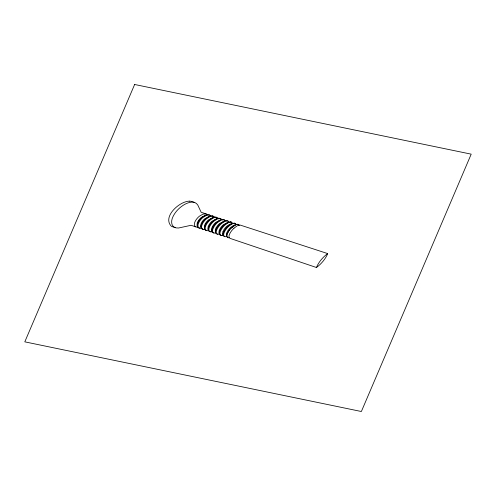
<?xml version="1.0" encoding="UTF-8"?>
<svg xmlns="http://www.w3.org/2000/svg" width="496" height="496" viewBox="0 0 496 496"><rect width="100%" height="100%" fill="white"/><g stroke="black" fill="none" stroke-linecap="round" stroke-linejoin="round"><path stroke-width="0.74" d="M197.427 224.08L198.288 221.966A33.077 19.902 4.9 0 1 200.155 219.288A28.681 17.261 4.9 0 1 202.318 217.198L205.704 215.152A5.94 3.571 4.9 0 1 207.216 214.718A2.393 1.438 4.9 0 1 208.952 214.793L209.647 215.047A2.412 1.451 4.9 0 1 210.757 215.927M208.184 226.709L208.698 225.42A26.567 15.99 4.9 0 1 212.034 221.266L216.671 218.742L213.534 220.689A30.355 18.271 4.9 0 0 211.308 222.828L211.023 223.169A36.227 21.799 4.9 0 0 209.337 225.587L208.295 228.129A15.475 9.312 4.9 0 0 208.159 228.966A10.67 6.423 4.9 0 0 208.165 229.722A6.181 3.72 4.9 0 0 208.401 230.578A2.337 1.407 4.9 0 1 206.59 230.566L205.902 230.287M215.797 230.231L216.777 228.067A38.037 22.89 4.9 0 1 218.767 225.296A32.054 19.288 4.9 0 1 220.987 223.138L224.39 221.03A5.946 3.577 4.9 0 1 225.234 220.757M215.543 229.171L216.101 227.85M219.257 230.411L219.982 228.799A30.256 18.209 4.9 0 1 221.811 226.275A26.245 15.791 4.9 0 1 223.349 224.781L228.265 222.196A5.778 3.478 4.9 0 1 228.885 221.991L230.367 221.848M222.983 231.657L223.733 230.026A29.983 18.048 4.9 0 1 226.883 226.195L229.791 224.266L234.174 223.07A1.252 0.75 4.9 0 1 234.465 223.138L235.197 223.38M213.782 227.069L212.815 229.233A14.781 8.897 4.9 0 0 212.53 231.093M234 228.16L237.367 225.736L240.238 225.079L327.676 253.58C325.68 258.862 321.086 264.114 316.46 267.505L229.989 238.353C228.073 237.373 229.282 234.651 230.02 233.232A39.482 23.765 4.9 0 1 234.013 228.166M238.688 224.583L238.601 224.527A1.19 0.719 4.9 0 0 238.08 224.328L236.834 224.372A6.336 3.813 4.9 0 0 235.433 224.88L230.801 228.439A44.33 26.679 4.9 0 0 229.133 230.423L227.298 233.573L226.796 236.307A4.83 2.908 4.9 0 0 226.895 236.741L227.54 237.547M235.085 225.041L230.683 228.427A47.219 28.421 4.9 0 0 229.059 230.367L227.044 234A16.554 9.963 4.9 0 0 226.666 235.699L227.478 237.534A1.19 0.713 4.9 0 0 227.738 237.652M234.992 225.01L236.232 224.483A4.241 2.554 4.9 0 1 236.66 224.359L237.888 224.279A1.19 0.713 4.9 0 1 238.185 224.353L238.278 224.384A1.81 1.091 4.9 0 1 239.091 225.091M205.468 215.252L201.45 217.347A22.611 13.609 4.9 0 0 199.46 219.226A26.133 15.723 4.9 0 0 197.83 221.631L197.278 223.064A11.458 6.894 4.9 0 0 197.123 224.44L197.253 225.792A6.423 3.863 4.9 0 0 197.625 227.038M214.377 217.112A6.138 3.695 4.9 0 0 213.007 217.546L209.827 219.48A29.593 17.806 4.9 0 0 207.601 221.613L207.316 221.948A35.253 21.216 4.9 0 0 205.648 224.359L204.588 227.087A14.861 8.947 4.9 0 0 204.507 227.67L204.501 227.776A10.652 6.411 4.9 0 0 204.513 228.408A6.206 3.732 4.9 0 0 204.792 229.394A2.356 1.42 4.9 0 1 203.013 229.35M212.989 217.546L208.618 219.846A23.87 14.365 4.9 0 0 206.609 221.824A27.627 16.628 4.9 0 0 205.127 224.025L204.532 225.488A11.402 6.863 4.9 0 0 204.346 227.007L204.513 228.408M220.553 219.871L215.791 222.431A27.249 16.399 4.9 0 0 212.412 226.641L211.854 227.937A11.321 6.814 4.9 0 0 211.637 229.586L211.829 230.931A14.446 8.692 4.9 0 1 212.114 228.997L213.051 226.827A36.971 22.246 4.9 0 1 215.028 224.062A31.192 18.774 4.9 0 1 217.248 221.91L220.577 219.864A6.008 3.615 4.9 0 1 221.6 219.536L222.704 219.418A1.606 0.967 4.9 0 1 223.423 219.536L224.136 219.771A1.55 0.93 4.9 0 1 224.651 220.032L225.234 220.757L226.585 220.633A1.457 0.874 4.9 0 1 227.081 220.732L227.807 220.968A1.438 0.868 4.9 0 1 228.241 221.179L228.885 221.991M232.035 223.405L229.226 225.01L226.846 227.211A45.731 27.522 4.9 0 0 225.246 229.133L223.274 232.736A17.577 10.577 4.9 0 0 222.952 234.112A9.728 5.853 4.9 0 0 222.958 235.005L223.795 236.294A1.252 0.756 4.9 0 0 224.056 236.412L224.781 236.654A1.234 0.744 4.9 0 0 225.085 236.728L226.753 236.555M224.39 221.03L219.561 223.603A27.962 16.827 4.9 0 0 216.126 227.856M228.222 222.208L224.744 224.372A32.984 19.852 4.9 0 0 222.53 226.542A39.184 23.579 4.9 0 0 220.528 229.319L219.53 231.483A13.987 8.42 4.9 0 0 219.201 233.678M235.929 224.589L233.12 225.692L230.708 227.391A30.864 18.575 4.9 0 0 227.521 231.266L226.728 232.909A11.662 7.018 4.9 0 0 226.418 234.689L226.709 236.332M223.045 235.352L221.52 235.507A1.333 0.8 4.9 0 1 221.111 235.414L220.391 235.172A1.358 0.818 4.9 0 1 220.05 235.017L219.356 234.155A5.983 3.602 4.9 0 1 219.244 233.678L219.027 232.178A11.278 6.789 4.9 0 1 219.288 230.417M219.356 234.155L217.862 234.279A1.401 0.843 4.9 0 1 217.459 234.186L216.74 233.945A1.5 0.905 4.9 0 1 216.25 233.69L215.686 232.959A8.159 4.91 4.9 0 1 215.555 231.508A17.118 10.304 4.9 0 1 215.803 230.237M215.686 232.959L214.446 233.077A1.544 0.93 4.9 0 1 213.826 232.959L213.113 232.717A1.668 1.004 4.9 0 1 212.48 232.357L212.232 232.091A3.54 2.133 4.9 0 1 212.04 231.768A6.07 3.652 4.9 0 1 211.848 231.037M212.04 231.768L210.93 231.868A1.649 0.992 4.9 0 1 210.205 231.744L209.498 231.502M327.676 253.58C323.039 256.965 318.494 262.248 316.46 267.505M189.497 201.147C179.633 201.153 162.167 216.702 171.294 226.232A4.582 2.759 4.9 0 0 172.255 226.653L176.03 227.887L178.572 228.005L191.072 225.289L195.92 226.92A2.412 1.451 4.9 0 0 197.631 227.013M207.192 214.737A2.443 1.469 4.9 0 0 206.088 213.863L201.171 212.288L197.836 205.139C194.327 199.342 186.037 203.069 181.902 206.193A44.603 26.84 4.9 0 0 179.292 208.308L178.318 209.231A55.292 33.275 4.9 0 0 173.681 215.32A49.581 29.841 4.9 0 0 172.899 216.876C171.083 220.311 170.729 226.17 175.2 227.664M224.136 219.771L221.321 220.094L217.986 222.152A31.366 18.873 4.9 0 0 215.766 224.304A37.169 22.37 4.9 0 0 213.782 227.069M227.807 220.968L225.035 221.309L221.724 223.38A32.246 19.406 4.9 0 0 219.511 225.544A38.26 23.027 4.9 0 0 217.515 228.315C216.566 229.939 215.183 233.07 217.459 234.186M221.594 219.536A3.255 1.959 4.9 0 0 221.284 219.077A1.829 1.104 4.9 0 0 220.497 218.575L217.626 218.885L214.266 220.931A30.523 18.371 4.9 0 0 212.04 223.07L211.749 223.411A36.413 21.917 4.9 0 0 210.068 225.835C209.083 227.49 207.867 230.677 210.211 231.737M206.063 213.881L203.025 214.117L199.566 216.095A27.559 16.585 4.9 0 0 197.327 218.203L197.042 218.538A32.841 19.766 4.9 0 0 195.399 220.943C194.345 222.679 193.477 225.959 195.92 226.92M209.647 215.047L206.646 215.301L203.217 217.291A28.247 17 4.9 0 0 200.979 219.412L200.688 219.747A33.666 20.262 4.9 0 0 199.039 222.158C198.003 223.87 197.042 227.131 199.466 228.117L198.766 227.881M194.717 202.461L191.729 201.5A4.786 2.883 4.9 0 0 189.497 201.153M212.53 215.989L213.243 216.225A2.381 1.432 4.9 0 1 214.334 217.124A2.337 1.407 4.9 0 1 216.163 217.136L216.857 217.403L213.95 217.682L210.564 219.709A29.729 17.893 4.9 0 0 208.339 221.848L208.047 222.183A35.445 21.328 4.9 0 0 206.373 224.601C205.449 226.244 204.327 229.053 206.274 230.386A1.612 0.973 4.9 0 0 206.609 230.528M220.491 218.587L219.771 218.352A1.829 1.104 4.9 0 0 218.73 218.234L218.488 218.246A3.422 2.058 4.9 0 0 217.98 218.327A6.07 3.652 4.9 0 0 216.783 218.705M232.55 223.231L231.849 222.332A1.333 0.806 4.9 0 0 231.496 222.171L230.764 221.935A1.352 0.812 4.9 0 0 230.367 221.848M202.325 229.084L203.031 229.319A1.699 1.023 4.9 0 1 202.697 229.177C200.7 227.881 201.76 225.029 202.697 223.374A34.528 20.782 4.9 0 1 204.358 220.962L204.643 220.627A28.973 17.434 4.9 0 1 206.882 218.5L210.056 216.578A6.969 4.197 4.9 0 1 210.974 216.268L212.889 216.132A1.662 0.998 4.9 0 1 213.243 216.225M224.781 236.654C222.586 235.476 224.124 232.419 225.035 230.82A40.616 24.447 4.9 0 1 227.05 228.036A34.187 20.572 4.9 0 1 229.264 225.86L232.302 223.851L234.806 223.293A1.283 0.769 4.9 0 1 235.482 223.498L236.232 224.483M221.111 235.414C218.872 234.267 220.336 231.173 221.266 229.561A39.407 23.715 4.9 0 1 223.268 226.79A33.176 19.964 4.9 0 1 225.482 224.62L228.551 222.623L231.105 222.084A1.389 0.837 4.9 0 1 231.496 222.171M222.964 235.005L222.735 233.48A11.265 6.783 4.9 0 1 223.02 231.663M215.332 230.882L215.531 232.357M208.171 229.722L208.004 228.296A11.365 6.839 4.9 0 1 208.208 226.715M200.874 227.1L200.744 225.723A11.433 6.882 4.9 0 1 200.911 224.279L201.469 222.822A26.865 16.17 4.9 0 1 203.137 220.385A23.25 13.993 4.9 0 1 204.891 218.699L209.213 216.399A10.459 6.293 4.9 0 0 208.624 216.665L204.228 220.069A38.291 23.045 4.9 0 0 202.752 221.886L200.905 226.077A14.13 8.5 4.9 0 0 200.874 226.374L200.855 226.678A10.515 6.324 4.9 0 0 200.868 227.056L200.874 227.1A6.336 3.813 4.9 0 0 201.196 228.216M212.548 231.093L212.573 231.359A6.87 4.135 4.9 0 0 212.66 231.737L213.509 232.822A1.445 0.868 4.9 0 0 213.826 232.959M212.548 215.965A2.362 1.426 4.9 0 0 210.812 215.946A6.02 3.621 4.9 0 0 209.349 216.349M216.888 217.366A2.368 1.426 4.9 0 1 217.93 218.327M198.741 227.906A2.418 1.457 4.9 0 1 197.681 227.025M201.202 228.185A2.381 1.432 4.9 0 1 199.448 228.148M202.3 229.109A2.387 1.438 4.9 0 1 201.258 228.203M205.871 230.318A2.362 1.42 4.9 0 1 204.854 229.388M209.461 231.533A2.344 1.407 4.9 0 1 208.469 230.572M229.158 237.646A1.829 1.104 4.9 0 1 227.726 237.683M215.307 230.882A11.309 6.808 4.9 0 1 215.574 229.177M197.234 225.792A14.21 8.55 4.9 0 1 197.445 224.087M238.266 224.341A1.891 1.135 4.9 0 1 239.016 225.103M134.633 84.487L24.8 341.843L361.367 411.513L471.2 154.157L134.633 84.487"/></g></svg>
